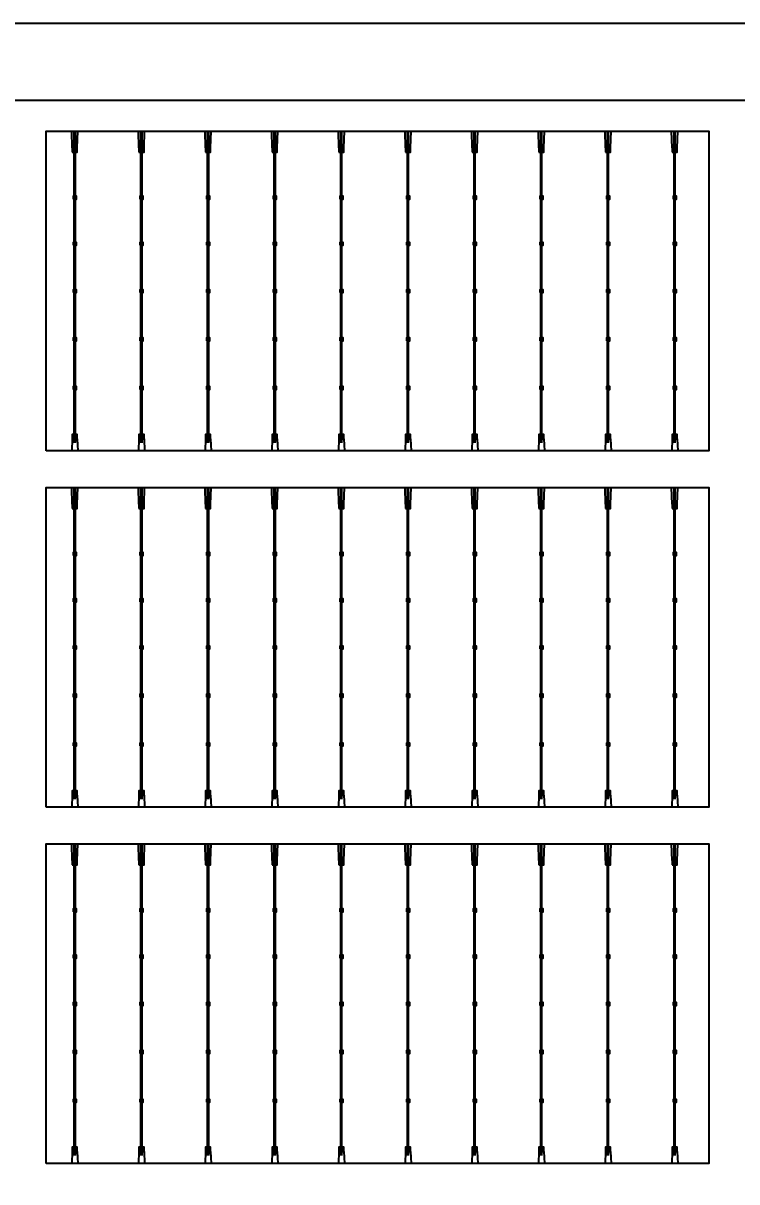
# Model space of a CAD drawing. Header units: millimetres. Extents: x 10297564 to 11610295, y -9287743 to -8409454.
# Drawn here: x 10433895 to 10436479, y -9077431 to -9073236 of the extents above; entities that cross this region are included whole.
import ezdxf

# ---------------------------------------------------------------- set-up
doc = ezdxf.new("R2010")
doc.units = ezdxf.units.MM
doc.header["$LTSCALE"] = 100
doc.layers.add('E1', color=1, linetype='Continuous')
doc.layers.add('Outline', color=5, linetype='Continuous', lineweight=25)
doc.styles.add('HL-S1', font='DotumChe.ttf')
doc.styles.add('MG', font='malgun.ttf')
doc.dimstyles.new('HL-100', dxfattribs={"dimscale": 100, "dimtxt": 3, "dimasz": 4, "dimexe": 2, "dimexo": 2, "dimgap": 1, "dimtad": 1, "dimdec": 0, "dimzin": 0, "dimlunit": 6, "dimtxsty": 'HL-S1', "dimblk": 'DOTSMALL', "dimcen": 4, "dimdle": 2, "dimclrd": 256, "dimclre": 256, "dimclrt": 4, "dimazin": 0, "dimtfac": 1, "dimtdec": 0, "dimtix": 1, "dimtmove": 2, "dimatfit": 3, "dimldrblk": 'DOTSMALL', "dimfxl": 1.5, "dimtolj": 1, "dimtzin": 0, "dimlwd": -1, "dimlwe": -1, "dimarcsym": 0})

# ---------------------------------------------------------------- blocks, each defined once
blk = doc.blocks.new('*D75')
at = {"layer": 'defpoints', "color": 0, "transparency": 16777216}
for p in [(10439230.2, -9073249.8), (10439230.2, -9073249.8), (10423426.7, -9107604.7)]:
    blk.add_point(p, dxfattribs=at)
at = {"layer": 'E1', "color": 1, "transparency": 16777216}
for p, q in [((10439593.6, -9073417), (10439593.6, -9073417)), ((10423593.8, -9107241.3), (10439063, -9073613.2)), ((10423790.1, -9107771.8), (10423790.1, -9107771.8))]:
    blk.add_line(p, q, dxfattribs=at)
for points in [[(10439002.4, -9073585.4), (10439123.6, -9073641.1), (10439230.2, -9073249.8)], [(10423533.3, -9107213.4), (10423654.4, -9107269.1), (10423426.7, -9107604.7)]]:
    blk.add_solid(points, dxfattribs=at)
at = {"layer": 'E1', "color": 7, "transparency": 16777216, "insert": (10430911.1, -9090235.3), "char_height": 500, "attachment_point": 5, "rotation": 65.2972, "style": 'MG'}
blk.add_mtext('\\A1;2711.1', dxfattribs=at)
blk = doc.blocks.new('_DotSmall')
at = {"color": 0, "linetype": 'ByBlock', "const_width": 0.5}
blk.add_lwpolyline([(-0.0625, 0, 1), (0.0625, 0, 1)], format="xyb", close=True, dxfattribs=at)

msp = doc.modelspace()

# ---------------------------------------------------------------- hatches: boundary and pattern name
at = {"true_color": 0x939598}
h = msp.add_hatch(color=252, dxfattribs=at)
h.dxf.hatch_style = 1
h.paths.add_polyline_path([(10434083.9, -9073626.4), (10434079.9, -9073626.4), (10434079.9, -9074754.9), (10434083.9, -9074754.9)])
h = msp.add_hatch(color=252, dxfattribs=at)
h.dxf.hatch_style = 1
h.paths.add_polyline_path([(10434325.2, -9073626.4), (10434321.2, -9073626.4), (10434321.2, -9074754.9), (10434325.2, -9074754.9)])
h = msp.add_hatch(color=252, dxfattribs=at)
h.dxf.hatch_style = 1
h.paths.add_polyline_path([(10434566.5, -9073626.4), (10434562.5, -9073626.4), (10434562.5, -9074754.9), (10434566.5, -9074754.9)])
h = msp.add_hatch(color=252, dxfattribs=at)
h.dxf.hatch_style = 1
h.paths.add_polyline_path([(10434807.8, -9073626.4), (10434803.8, -9073626.4), (10434803.8, -9074754.9), (10434807.8, -9074754.9)])
h = msp.add_hatch(color=252, dxfattribs=at)
h.dxf.hatch_style = 1
h.paths.add_polyline_path([(10435049.1, -9073626.4), (10435045.1, -9073626.4), (10435045.1, -9074754.9), (10435049.1, -9074754.9)])
h = msp.add_hatch(color=252, dxfattribs=at)
h.dxf.hatch_style = 1
h.paths.add_polyline_path([(10435290.4, -9073626.4), (10435286.4, -9073626.4), (10435286.4, -9074754.9), (10435290.4, -9074754.9)])
h = msp.add_hatch(color=252, dxfattribs=at)
h.dxf.hatch_style = 1
h.paths.add_polyline_path([(10435531.7, -9073626.4), (10435527.7, -9073626.4), (10435527.7, -9074754.9), (10435531.7, -9074754.9)])
h = msp.add_hatch(color=252, dxfattribs=at)
h.dxf.hatch_style = 1
h.paths.add_polyline_path([(10435773, -9073626.4), (10435769, -9073626.4), (10435769, -9074754.9), (10435773, -9074754.9)])
h = msp.add_hatch(color=252, dxfattribs=at)
h.dxf.hatch_style = 1
h.paths.add_polyline_path([(10436014.4, -9073626.4), (10436010.3, -9073626.4), (10436010.3, -9074754.9), (10436014.4, -9074754.9)])
h = msp.add_hatch(color=252, dxfattribs=at)
h.dxf.hatch_style = 1
h.paths.add_polyline_path([(10436255.7, -9073626.4), (10436251.6, -9073626.4), (10436251.6, -9074754.9), (10436255.7, -9074754.9)])
h = msp.add_hatch(color=252, dxfattribs=at)
h.dxf.hatch_style = 1
h.paths.add_polyline_path([(10434083.9, -9074916.6), (10434079.9, -9074916.6), (10434079.9, -9076045.1), (10434083.9, -9076045.1)])
h = msp.add_hatch(color=252, dxfattribs=at)
h.dxf.hatch_style = 1
h.paths.add_polyline_path([(10434325.2, -9074916.6), (10434321.2, -9074916.6), (10434321.2, -9076045.1), (10434325.2, -9076045.1)])
h = msp.add_hatch(color=252, dxfattribs=at)
h.dxf.hatch_style = 1
h.paths.add_polyline_path([(10434566.5, -9074916.6), (10434562.5, -9074916.6), (10434562.5, -9076045.1), (10434566.5, -9076045.1)])
h = msp.add_hatch(color=252, dxfattribs=at)
h.dxf.hatch_style = 1
h.paths.add_polyline_path([(10434807.8, -9074916.6), (10434803.8, -9074916.6), (10434803.8, -9076045.1), (10434807.8, -9076045.1)])
h = msp.add_hatch(color=252, dxfattribs=at)
h.dxf.hatch_style = 1
h.paths.add_polyline_path([(10435049.1, -9074916.6), (10435045.1, -9074916.6), (10435045.1, -9076045.1), (10435049.1, -9076045.1)])
h = msp.add_hatch(color=252, dxfattribs=at)
h.dxf.hatch_style = 1
h.paths.add_polyline_path([(10435290.4, -9074916.6), (10435286.4, -9074916.6), (10435286.4, -9076045.1), (10435290.4, -9076045.1)])
h = msp.add_hatch(color=252, dxfattribs=at)
h.dxf.hatch_style = 1
h.paths.add_polyline_path([(10435531.7, -9074916.6), (10435527.7, -9074916.6), (10435527.7, -9076045.1), (10435531.7, -9076045.1)])
h = msp.add_hatch(color=252, dxfattribs=at)
h.dxf.hatch_style = 1
h.paths.add_polyline_path([(10435773, -9074916.6), (10435769, -9074916.6), (10435769, -9076045.1), (10435773, -9076045.1)])
h = msp.add_hatch(color=252, dxfattribs=at)
h.dxf.hatch_style = 1
h.paths.add_polyline_path([(10436014.4, -9074916.6), (10436010.3, -9074916.6), (10436010.3, -9076045.1), (10436014.4, -9076045.1)])
h = msp.add_hatch(color=252, dxfattribs=at)
h.dxf.hatch_style = 1
h.paths.add_polyline_path([(10436255.7, -9074916.6), (10436251.6, -9074916.6), (10436251.6, -9076045.1), (10436255.7, -9076045.1)])
h = msp.add_hatch(color=252, dxfattribs=at)
h.dxf.hatch_style = 1
h.paths.add_polyline_path([(10434083.9, -9076206.9), (10434079.9, -9076206.9), (10434079.9, -9077335.3), (10434083.9, -9077335.3)])
h = msp.add_hatch(color=252, dxfattribs=at)
h.dxf.hatch_style = 1
h.paths.add_polyline_path([(10434325.2, -9076206.9), (10434321.2, -9076206.9), (10434321.2, -9077335.3), (10434325.2, -9077335.3)])
h = msp.add_hatch(color=252, dxfattribs=at)
h.dxf.hatch_style = 1
h.paths.add_polyline_path([(10434566.5, -9076206.9), (10434562.5, -9076206.9), (10434562.5, -9077335.3), (10434566.5, -9077335.3)])
h = msp.add_hatch(color=252, dxfattribs=at)
h.dxf.hatch_style = 1
h.paths.add_polyline_path([(10434807.8, -9076206.9), (10434803.8, -9076206.9), (10434803.8, -9077335.3), (10434807.8, -9077335.3)])
h = msp.add_hatch(color=252, dxfattribs=at)
h.dxf.hatch_style = 1
h.paths.add_polyline_path([(10435049.1, -9076206.9), (10435045.1, -9076206.9), (10435045.1, -9077335.3), (10435049.1, -9077335.3)])
h = msp.add_hatch(color=252, dxfattribs=at)
h.dxf.hatch_style = 1
h.paths.add_polyline_path([(10435290.4, -9076206.9), (10435286.4, -9076206.9), (10435286.4, -9077335.3), (10435290.4, -9077335.3)])
h = msp.add_hatch(color=252, dxfattribs=at)
h.dxf.hatch_style = 1
h.paths.add_polyline_path([(10435531.7, -9076206.9), (10435527.7, -9076206.9), (10435527.7, -9077335.3), (10435531.7, -9077335.3)])
h = msp.add_hatch(color=252, dxfattribs=at)
h.dxf.hatch_style = 1
h.paths.add_polyline_path([(10435773, -9076206.9), (10435769, -9076206.9), (10435769, -9077335.3), (10435773, -9077335.3)])
h = msp.add_hatch(color=252, dxfattribs=at)
h.dxf.hatch_style = 1
h.paths.add_polyline_path([(10436014.4, -9076206.9), (10436010.3, -9076206.9), (10436010.3, -9077335.3), (10436014.4, -9077335.3)])
h = msp.add_hatch(color=252, dxfattribs=at)
h.dxf.hatch_style = 1
h.paths.add_polyline_path([(10436255.7, -9076206.9), (10436251.6, -9076206.9), (10436251.6, -9077335.3), (10436255.7, -9077335.3)])

# ---------------------------------------------------------------- linework, layer by layer
for p, q in [((10423426.7, -9073235.9), (10439230.2, -9073235.9)), ((10423705.6, -9073514.9), (10438951.2, -9073514.9)), ((10434072.8, -9073686.7), (10434070.8, -9073626.4)), ((10434079.9, -9074754.9), (10434079.9, -9073626.4)), ((10434083.9, -9074754.9), (10434083.9, -9073626.4)), ((10434090.9, -9073686.7), (10434092.9, -9073626.4)), ((10434314.1, -9073686.7), (10434312.2, -9073626.4)), ((10434321.2, -9074754.9), (10434321.2, -9073626.4)), ((10434325.2, -9074754.9), (10434325.2, -9073626.4)), ((10434332.3, -9073686.7), (10434334.2, -9073626.4)), ((10434555.4, -9073686.7), (10434553.5, -9073626.4)), ((10434562.5, -9074754.9), (10434562.5, -9073626.4)), ((10434566.5, -9074754.9), (10434566.5, -9073626.4)), ((10434573.6, -9073686.7), (10434575.5, -9073626.4)), ((10434796.7, -9073686.7), (10434794.8, -9073626.4)), ((10434803.8, -9074754.9), (10434803.8, -9073626.4)), ((10434807.8, -9074754.9), (10434807.8, -9073626.4)), ((10434814.9, -9073686.7), (10434816.8, -9073626.4)), ((10435038, -9073686.7), (10435036.1, -9073626.4)), ((10435045.1, -9074754.9), (10435045.1, -9073626.4)), ((10435049.1, -9074754.9), (10435049.1, -9073626.4)), ((10435056.2, -9073686.7), (10435058.1, -9073626.4)), ((10435279.3, -9073686.7), (10435277.4, -9073626.4)), ((10435286.4, -9074754.9), (10435286.4, -9073626.4)), ((10435290.4, -9074754.9), (10435290.4, -9073626.4)), ((10435297.5, -9073686.7), (10435299.4, -9073626.4)), ((10435520.7, -9073686.7), (10435518.7, -9073626.4)), ((10435527.7, -9074754.9), (10435527.7, -9073626.4)), ((10435531.7, -9074754.9), (10435531.7, -9073626.4)), ((10435538.8, -9073686.7), (10435540.8, -9073626.4)), ((10435762, -9073686.7), (10435760, -9073626.4)), ((10435769, -9074754.9), (10435769, -9073626.4)), ((10435773, -9074754.9), (10435773, -9073626.4)), ((10435780.1, -9073686.7), (10435782.1, -9073626.4)), ((10436003.3, -9073686.7), (10436001.3, -9073626.4)), ((10436010.3, -9074754.9), (10436010.3, -9073626.4)), ((10436014.4, -9074754.9), (10436014.4, -9073626.4)), ((10436021.4, -9073686.7), (10436023.4, -9073626.4)), ((10436244.6, -9073686.7), (10436242.6, -9073626.4)), ((10436251.6, -9074754.9), (10436251.6, -9073626.4)), ((10436255.7, -9074754.9), (10436255.7, -9073626.4)), ((10436262.7, -9073686.7), (10436264.7, -9073626.4)), ((10434081.5, -9073687.4), (10434081.5, -9074029.7)), ((10434082.3, -9073687.4), (10434082.3, -9074029.7)), ((10434322.8, -9073687.4), (10434322.8, -9074029.7)), ((10434323.6, -9073687.4), (10434323.6, -9074029.7)), ((10434564.1, -9073687.4), (10434564.1, -9074201)), ((10434564.9, -9073687.4), (10434564.9, -9074201)), ((10434805.4, -9073687.4), (10434805.4, -9074201)), ((10434806.2, -9073687.4), (10434806.2, -9074201)), ((10435046.7, -9073687.4), (10435046.7, -9074201)), ((10435047.5, -9073687.4), (10435047.5, -9074201)), ((10435288, -9073687.4), (10435288, -9074201)), ((10435288.8, -9073687.4), (10435288.8, -9074201)), ((10435529.3, -9073687.4), (10435529.3, -9074201)), ((10435530.1, -9073687.4), (10435530.1, -9074201)), ((10435770.6, -9073687.4), (10435770.6, -9074201)), ((10435771.4, -9073687.4), (10435771.4, -9074201)), ((10436011.9, -9073687.4), (10436011.9, -9074201)), ((10436012.8, -9073687.4), (10436012.8, -9074201)), ((10436253.2, -9073687.4), (10436253.2, -9074201)), ((10436254.1, -9073687.4), (10436254.1, -9074201)), ((10434081.5, -9074040.2), (10434081.5, -9074201)), ((10434082.3, -9074040.2), (10434082.3, -9074201)), ((10434322.8, -9074040.2), (10434322.8, -9074201)), ((10434323.6, -9074040.2), (10434323.6, -9074201)), ((10434081.5, -9074211.4), (10434081.5, -9074375.1)), ((10434082.3, -9074211.4), (10434082.3, -9074375.1)), ((10434322.8, -9074211.4), (10434322.8, -9074551.9)), ((10434323.6, -9074211.4), (10434323.6, -9074551.9)), ((10434564.1, -9074211.4), (10434564.1, -9074551.9)), ((10434564.9, -9074211.4), (10434564.9, -9074551.9)), ((10434805.4, -9074211.4), (10434805.4, -9074551.9)), ((10434806.2, -9074211.4), (10434806.2, -9074551.9)), ((10435046.7, -9074211.4), (10435046.7, -9074551.9)), ((10435047.5, -9074211.4), (10435047.5, -9074551.9)), ((10435288, -9074211.4), (10435288, -9074551.9)), ((10435288.8, -9074211.4), (10435288.8, -9074551.9)), ((10435529.3, -9074211.4), (10435529.3, -9074551.9)), ((10435530.1, -9074211.4), (10435530.1, -9074551.9)), ((10435770.6, -9074211.4), (10435770.6, -9074551.9)), ((10435771.4, -9074211.4), (10435771.4, -9074551.9)), ((10436011.9, -9074211.4), (10436011.9, -9074551.9)), ((10436012.8, -9074211.4), (10436012.8, -9074551.9)), ((10436253.2, -9074211.4), (10436253.2, -9074551.9)), ((10436254.1, -9074211.4), (10436254.1, -9074551.9)), ((10434081.5, -9074385.5), (10434081.5, -9074551.9)), ((10434082.3, -9074385.5), (10434082.3, -9074551.9)), ((10434081.5, -9074562.4), (10434081.5, -9074724.9)), ((10434082.3, -9074562.4), (10434082.3, -9074724.9)), ((10434322.8, -9074562.4), (10434322.8, -9074724.9)), ((10434323.6, -9074562.4), (10434323.6, -9074724.9)), ((10434564.1, -9074562.4), (10434564.1, -9074724.9)), ((10434564.9, -9074562.4), (10434564.9, -9074724.9)), ((10434805.4, -9074562.4), (10434805.4, -9074724.9)), ((10434806.2, -9074562.4), (10434806.2, -9074724.9)), ((10435046.7, -9074562.4), (10435046.7, -9074724.9)), ((10435047.5, -9074562.4), (10435047.5, -9074724.9)), ((10435288, -9074562.4), (10435288, -9074724.9)), ((10435288.8, -9074562.4), (10435288.8, -9074724.9)), ((10435529.3, -9074562.4), (10435529.3, -9074724.9)), ((10435530.1, -9074562.4), (10435530.1, -9074724.9)), ((10435770.6, -9074562.4), (10435770.6, -9074724.9)), ((10435771.4, -9074562.4), (10435771.4, -9074724.9)), ((10436011.9, -9074562.4), (10436011.9, -9074724.9)), ((10436012.8, -9074562.4), (10436012.8, -9074724.9)), ((10436253.2, -9074562.4), (10436253.2, -9074724.9)), ((10436254.1, -9074562.4), (10436254.1, -9074724.9)), ((10434072.8, -9074740.9), (10434071.1, -9074784.1)), ((10434090.9, -9074740.9), (10434092.6, -9074784.1)), ((10434314.1, -9074740.9), (10434312.4, -9074784.1)), ((10434332.3, -9074740.9), (10434333.9, -9074784.1)), ((10434555.4, -9074740.9), (10434553.7, -9074784.1)), ((10434573.6, -9074740.9), (10434575.2, -9074784.1)), ((10434796.7, -9074740.9), (10434795, -9074784.1)), ((10434814.9, -9074740.9), (10434816.6, -9074784.1)), ((10435038, -9074740.9), (10435036.4, -9074784.1)), ((10435056.2, -9074740.9), (10435057.9, -9074784.1)), ((10435279.3, -9074740.9), (10435277.7, -9074784.1)), ((10435297.5, -9074740.9), (10435299.2, -9074784.1)), ((10435520.7, -9074740.9), (10435519, -9074784.1)), ((10435538.8, -9074740.9), (10435540.5, -9074784.1)), ((10435762, -9074740.9), (10435760.3, -9074784.1)), ((10435780.1, -9074740.9), (10435781.8, -9074784.1)), ((10436003.3, -9074740.9), (10436001.6, -9074784.1)), ((10436021.4, -9074740.9), (10436023.1, -9074784.1)), ((10436244.6, -9074740.9), (10436242.9, -9074784.1)), ((10436262.7, -9074740.9), (10436264.4, -9074784.1)), ((10434072.8, -9074976.9), (10434070.8, -9074916.6)), ((10434079.9, -9076045.1), (10434079.9, -9074916.6)), ((10434083.9, -9076045.1), (10434083.9, -9074916.6)), ((10434090.9, -9074976.9), (10434092.9, -9074916.6)), ((10434314.1, -9074976.9), (10434312.2, -9074916.6)), ((10434321.2, -9076045.1), (10434321.2, -9074916.6)), ((10434325.2, -9076045.1), (10434325.2, -9074916.6)), ((10434332.3, -9074976.9), (10434334.2, -9074916.6)), ((10434555.4, -9074976.9), (10434553.5, -9074916.6)), ((10434562.5, -9076045.1), (10434562.5, -9074916.6)), ((10434566.5, -9076045.1), (10434566.5, -9074916.6)), ((10434573.6, -9074976.9), (10434575.5, -9074916.6)), ((10434796.7, -9074976.9), (10434794.8, -9074916.6)), ((10434803.8, -9076045.1), (10434803.8, -9074916.6)), ((10434807.8, -9076045.1), (10434807.8, -9074916.6)), ((10434814.9, -9074976.9), (10434816.8, -9074916.6)), ((10435038, -9074976.9), (10435036.1, -9074916.6)), ((10435045.1, -9076045.1), (10435045.1, -9074916.6)), ((10435049.1, -9076045.1), (10435049.1, -9074916.6)), ((10435056.2, -9074976.9), (10435058.1, -9074916.6)), ((10435279.3, -9074976.9), (10435277.4, -9074916.6)), ((10435286.4, -9076045.1), (10435286.4, -9074916.6)), ((10435290.4, -9076045.1), (10435290.4, -9074916.6)), ((10435297.5, -9074976.9), (10435299.4, -9074916.6)), ((10435520.7, -9074976.9), (10435518.7, -9074916.6)), ((10435527.7, -9076045.1), (10435527.7, -9074916.6)), ((10435531.7, -9076045.1), (10435531.7, -9074916.6)), ((10435538.8, -9074976.9), (10435540.8, -9074916.6)), ((10435762, -9074976.9), (10435760, -9074916.6)), ((10435769, -9076045.1), (10435769, -9074916.6)), ((10435773, -9076045.1), (10435773, -9074916.6)), ((10435780.1, -9074976.9), (10435782.1, -9074916.6)), ((10436003.3, -9074976.9), (10436001.3, -9074916.6)), ((10436010.3, -9076045.1), (10436010.3, -9074916.6)), ((10436014.4, -9076045.1), (10436014.4, -9074916.6)), ((10436021.4, -9074976.9), (10436023.4, -9074916.6)), ((10436244.6, -9074976.9), (10436242.6, -9074916.6)), ((10436251.6, -9076045.1), (10436251.6, -9074916.6)), ((10436255.7, -9076045.1), (10436255.7, -9074916.6)), ((10436262.7, -9074976.9), (10436264.7, -9074916.6)), ((10434081.5, -9074977.6), (10434081.5, -9075319.9)), ((10434082.3, -9074977.6), (10434082.3, -9075319.9)), ((10434322.8, -9074977.6), (10434322.8, -9075319.9)), ((10434323.6, -9074977.6), (10434323.6, -9075319.9)), ((10434564.1, -9074977.6), (10434564.1, -9075491.2)), ((10434564.9, -9074977.6), (10434564.9, -9075491.2)), ((10434805.4, -9074977.6), (10434805.4, -9075491.2)), ((10434806.2, -9074977.6), (10434806.2, -9075491.2)), ((10435046.7, -9074977.6), (10435046.7, -9075491.2)), ((10435047.5, -9074977.6), (10435047.5, -9075491.2)), ((10435288, -9074977.6), (10435288, -9075491.2)), ((10435288.8, -9074977.6), (10435288.8, -9075491.2)), ((10435529.3, -9074977.6), (10435529.3, -9075491.2)), ((10435530.1, -9074977.6), (10435530.1, -9075491.2)), ((10435770.6, -9074977.6), (10435770.6, -9075491.2)), ((10435771.4, -9074977.6), (10435771.4, -9075491.2)), ((10436011.9, -9074977.6), (10436011.9, -9075491.2)), ((10436012.8, -9074977.6), (10436012.8, -9075491.2)), ((10436253.2, -9074977.6), (10436253.2, -9075491.2)), ((10436254.1, -9074977.6), (10436254.1, -9075491.2)), ((10434081.5, -9075330.4), (10434081.5, -9075491.2)), ((10434082.3, -9075330.4), (10434082.3, -9075491.2)), ((10434322.8, -9075330.4), (10434322.8, -9075491.2)), ((10434323.6, -9075330.4), (10434323.6, -9075491.2)), ((10434081.5, -9075501.7), (10434081.5, -9075665.3)), ((10434082.3, -9075501.7), (10434082.3, -9075665.3)), ((10434322.8, -9075501.7), (10434322.8, -9075842.1)), ((10434323.6, -9075501.7), (10434323.6, -9075842.1)), ((10434564.1, -9075501.7), (10434564.1, -9075842.1)), ((10434564.9, -9075501.7), (10434564.9, -9075842.1)), ((10434805.4, -9075501.7), (10434805.4, -9075842.1)), ((10434806.2, -9075501.7), (10434806.2, -9075842.1)), ((10435046.7, -9075501.7), (10435046.7, -9075842.1)), ((10435047.5, -9075501.7), (10435047.5, -9075842.1)), ((10435288, -9075501.7), (10435288, -9075842.1)), ((10435288.8, -9075501.7), (10435288.8, -9075842.1)), ((10435529.3, -9075501.7), (10435529.3, -9075842.1)), ((10435530.1, -9075501.7), (10435530.1, -9075842.1)), ((10435770.6, -9075501.7), (10435770.6, -9075842.1)), ((10435771.4, -9075501.7), (10435771.4, -9075842.1)), ((10436011.9, -9075501.7), (10436011.9, -9075842.1)), ((10436012.8, -9075501.7), (10436012.8, -9075842.1)), ((10436253.2, -9075501.7), (10436253.2, -9075842.1)), ((10436254.1, -9075501.7), (10436254.1, -9075842.1)), ((10434081.5, -9075675.7), (10434081.5, -9075842.1)), ((10434082.3, -9075675.7), (10434082.3, -9075842.1)), ((10434081.5, -9075852.6), (10434081.5, -9076015.1)), ((10434082.3, -9075852.6), (10434082.3, -9076015.1)), ((10434322.8, -9075852.6), (10434322.8, -9076015.1)), ((10434323.6, -9075852.6), (10434323.6, -9076015.1)), ((10434564.1, -9075852.6), (10434564.1, -9076015.1)), ((10434564.9, -9075852.6), (10434564.9, -9076015.1)), ((10434805.4, -9075852.6), (10434805.4, -9076015.1)), ((10434806.2, -9075852.6), (10434806.2, -9076015.1)), ((10435046.7, -9075852.6), (10435046.7, -9076015.1)), ((10435047.5, -9075852.6), (10435047.5, -9076015.1)), ((10435288, -9075852.6), (10435288, -9076015.1)), ((10435288.8, -9075852.6), (10435288.8, -9076015.1)), ((10435529.3, -9075852.6), (10435529.3, -9076015.1)), ((10435530.1, -9075852.6), (10435530.1, -9076015.1)), ((10435770.6, -9075852.6), (10435770.6, -9076015.1)), ((10435771.4, -9075852.6), (10435771.4, -9076015.1)), ((10436011.9, -9075852.6), (10436011.9, -9076015.1)), ((10436012.8, -9075852.6), (10436012.8, -9076015.1)), ((10436253.2, -9075852.6), (10436253.2, -9076015.1)), ((10436254.1, -9075852.6), (10436254.1, -9076015.1)), ((10434072.8, -9076031.1), (10434071.1, -9076074.4)), ((10434090.9, -9076031.1), (10434092.6, -9076074.4)), ((10434314.1, -9076031.1), (10434312.4, -9076074.4)), ((10434332.3, -9076031.1), (10434333.9, -9076074.4)), ((10434555.4, -9076031.1), (10434553.7, -9076074.4)), ((10434573.6, -9076031.1), (10434575.2, -9076074.4)), ((10434796.7, -9076031.1), (10434795, -9076074.4)), ((10434814.9, -9076031.1), (10434816.6, -9076074.4)), ((10435038, -9076031.1), (10435036.4, -9076074.4)), ((10435056.2, -9076031.1), (10435057.9, -9076074.4)), ((10435279.3, -9076031.1), (10435277.7, -9076074.4)), ((10435297.5, -9076031.1), (10435299.2, -9076074.4)), ((10435520.7, -9076031.1), (10435519, -9076074.4)), ((10435538.8, -9076031.1), (10435540.5, -9076074.4)), ((10435762, -9076031.1), (10435760.3, -9076074.4)), ((10435780.1, -9076031.1), (10435781.8, -9076074.4)), ((10436003.3, -9076031.1), (10436001.6, -9076074.4)), ((10436021.4, -9076031.1), (10436023.1, -9076074.4)), ((10436244.6, -9076031.1), (10436242.9, -9076074.4)), ((10436262.7, -9076031.1), (10436264.4, -9076074.4)), ((10434072.8, -9076267.2), (10434070.8, -9076206.9)), ((10434079.9, -9077335.3), (10434079.9, -9076206.9)), ((10434083.9, -9077335.3), (10434083.9, -9076206.9)), ((10434090.9, -9076267.2), (10434092.9, -9076206.9)), ((10434314.1, -9076267.2), (10434312.2, -9076206.9)), ((10434321.2, -9077335.3), (10434321.2, -9076206.9)), ((10434325.2, -9077335.3), (10434325.2, -9076206.9)), ((10434332.3, -9076267.2), (10434334.2, -9076206.9)), ((10434555.4, -9076267.2), (10434553.5, -9076206.9)), ((10434562.5, -9077335.3), (10434562.5, -9076206.9)), ((10434566.5, -9077335.3), (10434566.5, -9076206.9)), ((10434573.6, -9076267.2), (10434575.5, -9076206.9)), ((10434796.7, -9076267.2), (10434794.8, -9076206.9)), ((10434803.8, -9077335.3), (10434803.8, -9076206.9)), ((10434807.8, -9077335.3), (10434807.8, -9076206.9)), ((10434814.9, -9076267.2), (10434816.8, -9076206.9)), ((10435038, -9076267.2), (10435036.1, -9076206.9)), ((10435045.1, -9077335.3), (10435045.1, -9076206.9)), ((10435049.1, -9077335.3), (10435049.1, -9076206.9)), ((10435056.2, -9076267.2), (10435058.1, -9076206.9)), ((10435279.3, -9076267.2), (10435277.4, -9076206.9)), ((10435286.4, -9077335.3), (10435286.4, -9076206.9)), ((10435290.4, -9077335.3), (10435290.4, -9076206.9)), ((10435297.5, -9076267.2), (10435299.4, -9076206.9)), ((10435520.7, -9076267.2), (10435518.7, -9076206.9)), ((10435527.7, -9077335.3), (10435527.7, -9076206.9)), ((10435531.7, -9077335.3), (10435531.7, -9076206.9)), ((10435538.8, -9076267.2), (10435540.8, -9076206.9)), ((10435762, -9076267.2), (10435760, -9076206.9)), ((10435769, -9077335.3), (10435769, -9076206.9)), ((10435773, -9077335.3), (10435773, -9076206.9)), ((10435780.1, -9076267.2), (10435782.1, -9076206.9)), ((10436003.3, -9076267.2), (10436001.3, -9076206.9)), ((10436010.3, -9077335.3), (10436010.3, -9076206.9)), ((10436014.4, -9077335.3), (10436014.4, -9076206.9)), ((10436021.4, -9076267.2), (10436023.4, -9076206.9)), ((10436244.6, -9076267.2), (10436242.6, -9076206.9)), ((10436251.6, -9077335.3), (10436251.6, -9076206.9)), ((10436255.7, -9077335.3), (10436255.7, -9076206.9)), ((10436262.7, -9076267.2), (10436264.7, -9076206.9)), ((10434081.5, -9076267.9), (10434081.5, -9076610.1)), ((10434082.3, -9076267.9), (10434082.3, -9076610.1)), ((10434322.8, -9076267.9), (10434322.8, -9076610.1)), ((10434323.6, -9076267.9), (10434323.6, -9076610.1)), ((10434564.1, -9076267.9), (10434564.1, -9076781.4)), ((10434564.9, -9076267.9), (10434564.9, -9076781.4)), ((10434805.4, -9076267.9), (10434805.4, -9076781.4)), ((10434806.2, -9076267.9), (10434806.2, -9076781.4)), ((10435046.7, -9076267.9), (10435046.7, -9076781.4)), ((10435047.5, -9076267.9), (10435047.5, -9076781.4)), ((10435288, -9076267.9), (10435288, -9076781.4)), ((10435288.8, -9076267.9), (10435288.8, -9076781.4)), ((10435529.3, -9076267.9), (10435529.3, -9076781.4)), ((10435530.1, -9076267.9), (10435530.1, -9076781.4)), ((10435770.6, -9076267.9), (10435770.6, -9076781.4)), ((10435771.4, -9076267.9), (10435771.4, -9076781.4)), ((10436011.9, -9076267.9), (10436011.9, -9076781.4)), ((10436012.8, -9076267.9), (10436012.8, -9076781.4)), ((10436253.2, -9076267.9), (10436253.2, -9076781.4)), ((10436254.1, -9076267.9), (10436254.1, -9076781.4)), ((10434081.5, -9076620.6), (10434081.5, -9076781.4)), ((10434082.3, -9076620.6), (10434082.3, -9076781.4)), ((10434322.8, -9076620.6), (10434322.8, -9076781.4)), ((10434323.6, -9076620.6), (10434323.6, -9076781.4)), ((10434081.5, -9076791.9), (10434081.5, -9076955.5)), ((10434082.3, -9076791.9), (10434082.3, -9076955.5)), ((10434322.8, -9076791.9), (10434322.8, -9077132.4)), ((10434323.6, -9076791.9), (10434323.6, -9077132.4)), ((10434564.1, -9076791.9), (10434564.1, -9077132.4)), ((10434564.9, -9076791.9), (10434564.9, -9077132.4)), ((10434805.4, -9076791.9), (10434805.4, -9077132.4)), ((10434806.2, -9076791.9), (10434806.2, -9077132.4)), ((10435046.7, -9076791.9), (10435046.7, -9077132.4)), ((10435047.5, -9076791.9), (10435047.5, -9077132.4)), ((10435288, -9076791.9), (10435288, -9077132.4)), ((10435288.8, -9076791.9), (10435288.8, -9077132.4)), ((10435529.3, -9076791.9), (10435529.3, -9077132.4)), ((10435530.1, -9076791.9), (10435530.1, -9077132.4)), ((10435770.6, -9076791.9), (10435770.6, -9077132.4)), ((10435771.4, -9076791.9), (10435771.4, -9077132.4)), ((10436011.9, -9076791.9), (10436011.9, -9077132.4)), ((10436012.8, -9076791.9), (10436012.8, -9077132.4)), ((10436253.2, -9076791.9), (10436253.2, -9077132.4)), ((10436254.1, -9076791.9), (10436254.1, -9077132.4)), ((10434081.5, -9076966), (10434081.5, -9077132.4)), ((10434082.3, -9076966), (10434082.3, -9077132.4)), ((10434081.5, -9077142.8), (10434081.5, -9077305.3)), ((10434082.3, -9077142.8), (10434082.3, -9077305.3)), ((10434322.8, -9077142.8), (10434322.8, -9077305.3)), ((10434323.6, -9077142.8), (10434323.6, -9077305.3)), ((10434564.1, -9077142.8), (10434564.1, -9077305.3)), ((10434564.9, -9077142.8), (10434564.9, -9077305.3)), ((10434805.4, -9077142.8), (10434805.4, -9077305.3)), ((10434806.2, -9077142.8), (10434806.2, -9077305.3)), ((10435046.7, -9077142.8), (10435046.7, -9077305.3)), ((10435047.5, -9077142.8), (10435047.5, -9077305.3)), ((10435288, -9077142.8), (10435288, -9077305.3)), ((10435288.8, -9077142.8), (10435288.8, -9077305.3)), ((10435529.3, -9077142.8), (10435529.3, -9077305.3)), ((10435530.1, -9077142.8), (10435530.1, -9077305.3)), ((10435770.6, -9077142.8), (10435770.6, -9077305.3)), ((10435771.4, -9077142.8), (10435771.4, -9077305.3)), ((10436011.9, -9077142.8), (10436011.9, -9077305.3)), ((10436012.8, -9077142.8), (10436012.8, -9077305.3)), ((10436253.2, -9077142.8), (10436253.2, -9077305.3)), ((10436254.1, -9077142.8), (10436254.1, -9077305.3)), ((10434072.8, -9077321.4), (10434071.1, -9077364.6)), ((10434090.9, -9077321.4), (10434092.6, -9077364.6)), ((10434314.1, -9077321.4), (10434312.4, -9077364.6)), ((10434332.3, -9077321.4), (10434333.9, -9077364.6)), ((10434555.4, -9077321.4), (10434553.7, -9077364.6)), ((10434573.6, -9077321.4), (10434575.2, -9077364.6)), ((10434796.7, -9077321.4), (10434795, -9077364.6)), ((10434814.9, -9077321.4), (10434816.6, -9077364.6)), ((10435038, -9077321.4), (10435036.4, -9077364.6)), ((10435056.2, -9077321.4), (10435057.9, -9077364.6)), ((10435279.3, -9077321.4), (10435277.7, -9077364.6)), ((10435297.5, -9077321.4), (10435299.2, -9077364.6)), ((10435520.7, -9077321.4), (10435519, -9077364.6)), ((10435538.8, -9077321.4), (10435540.5, -9077364.6)), ((10435762, -9077321.4), (10435760.3, -9077364.6)), ((10435780.1, -9077321.4), (10435781.8, -9077364.6)), ((10436003.3, -9077321.4), (10436001.6, -9077364.6)), ((10436021.4, -9077321.4), (10436023.1, -9077364.6)), ((10436244.6, -9077321.4), (10436242.9, -9077364.6)), ((10436262.7, -9077321.4), (10436264.4, -9077364.6))]:
    msp.add_line(p, q)
at = {"color": 4}
for points in [[(10434072.8, -9073702.7), (10434090.9, -9073702.7), (10434090.9, -9073686.7), (10434072.8, -9073686.7)], [(10434314.1, -9073702.7), (10434332.3, -9073702.7), (10434332.3, -9073686.7), (10434314.1, -9073686.7)], [(10434555.4, -9073702.7), (10434573.6, -9073702.7), (10434573.6, -9073686.7), (10434555.4, -9073686.7)], [(10434796.7, -9073702.7), (10434814.9, -9073702.7), (10434814.9, -9073686.7), (10434796.7, -9073686.7)], [(10435038, -9073702.7), (10435056.2, -9073702.7), (10435056.2, -9073686.7), (10435038, -9073686.7)], [(10435279.3, -9073702.7), (10435297.5, -9073702.7), (10435297.5, -9073686.7), (10435279.3, -9073686.7)], [(10435520.7, -9073702.7), (10435538.8, -9073702.7), (10435538.8, -9073686.7), (10435520.7, -9073686.7)], [(10435762, -9073702.7), (10435780.1, -9073702.7), (10435780.1, -9073686.7), (10435762, -9073686.7)], [(10436003.3, -9073702.7), (10436021.4, -9073702.7), (10436021.4, -9073686.7), (10436003.3, -9073686.7)], [(10436244.6, -9073702.7), (10436262.7, -9073702.7), (10436262.7, -9073686.7), (10436244.6, -9073686.7)], [(10434076, -9073873.1), (10434088.5, -9073873.1), (10434088.5, -9073862.6), (10434076, -9073862.6)], [(10434317.3, -9073873.1), (10434329.8, -9073873.1), (10434329.8, -9073862.6), (10434317.3, -9073862.6)], [(10434558.6, -9073873.1), (10434571.1, -9073873.1), (10434571.1, -9073862.6), (10434558.6, -9073862.6)], [(10434799.9, -9073873.1), (10434812.4, -9073873.1), (10434812.4, -9073862.6), (10434799.9, -9073862.6)], [(10435041.2, -9073873.1), (10435053.7, -9073873.1), (10435053.7, -9073862.6), (10435041.2, -9073862.6)], [(10435282.5, -9073873.1), (10435295, -9073873.1), (10435295, -9073862.6), (10435282.5, -9073862.6)], [(10435523.8, -9073873.1), (10435536.3, -9073873.1), (10435536.3, -9073862.6), (10435523.8, -9073862.6)], [(10435765.1, -9073873.1), (10435777.7, -9073873.1), (10435777.7, -9073862.6), (10435765.1, -9073862.6)], [(10436006.4, -9073873.1), (10436019, -9073873.1), (10436019, -9073862.6), (10436006.4, -9073862.6)], [(10436247.7, -9073873.1), (10436260.3, -9073873.1), (10436260.3, -9073862.6), (10436247.7, -9073862.6)], [(10434076, -9074040.2), (10434088.5, -9074040.2), (10434088.5, -9074029.7), (10434076, -9074029.7)], [(10434317.3, -9074040.2), (10434329.8, -9074040.2), (10434329.8, -9074029.7), (10434317.3, -9074029.7)], [(10434558.6, -9074040.2), (10434571.1, -9074040.2), (10434571.1, -9074029.7), (10434558.6, -9074029.7)], [(10434799.9, -9074040.2), (10434812.4, -9074040.2), (10434812.4, -9074029.7), (10434799.9, -9074029.7)], [(10435041.2, -9074040.2), (10435053.7, -9074040.2), (10435053.7, -9074029.7), (10435041.2, -9074029.7)], [(10435282.5, -9074040.2), (10435295, -9074040.2), (10435295, -9074029.7), (10435282.5, -9074029.7)], [(10435523.8, -9074040.2), (10435536.3, -9074040.2), (10435536.3, -9074029.7), (10435523.8, -9074029.7)], [(10435765.1, -9074040.2), (10435777.7, -9074040.2), (10435777.7, -9074029.7), (10435765.1, -9074029.7)], [(10436006.4, -9074040.2), (10436019, -9074040.2), (10436019, -9074029.7), (10436006.4, -9074029.7)], [(10436247.7, -9074040.2), (10436260.3, -9074040.2), (10436260.3, -9074029.7), (10436247.7, -9074029.7)], [(10434076, -9074211.4), (10434088.5, -9074211.4), (10434088.5, -9074201), (10434076, -9074201)], [(10434317.3, -9074211.4), (10434329.8, -9074211.4), (10434329.8, -9074201), (10434317.3, -9074201)], [(10434558.6, -9074211.4), (10434571.1, -9074211.4), (10434571.1, -9074201), (10434558.6, -9074201)], [(10434799.9, -9074211.4), (10434812.4, -9074211.4), (10434812.4, -9074201), (10434799.9, -9074201)], [(10435041.2, -9074211.4), (10435053.7, -9074211.4), (10435053.7, -9074201), (10435041.2, -9074201)], [(10435282.5, -9074211.4), (10435295, -9074211.4), (10435295, -9074201), (10435282.5, -9074201)], [(10435523.8, -9074211.4), (10435536.3, -9074211.4), (10435536.3, -9074201), (10435523.8, -9074201)], [(10435765.1, -9074211.4), (10435777.7, -9074211.4), (10435777.7, -9074201), (10435765.1, -9074201)], [(10436006.4, -9074211.4), (10436019, -9074211.4), (10436019, -9074201), (10436006.4, -9074201)], [(10436247.7, -9074211.4), (10436260.3, -9074211.4), (10436260.3, -9074201), (10436247.7, -9074201)], [(10434076, -9074385.5), (10434088.5, -9074385.5), (10434088.5, -9074375.1), (10434076, -9074375.1)], [(10434317.3, -9074385.5), (10434329.8, -9074385.5), (10434329.8, -9074375.1), (10434317.3, -9074375.1)], [(10434558.6, -9074385.5), (10434571.1, -9074385.5), (10434571.1, -9074375.1), (10434558.6, -9074375.1)], [(10434799.9, -9074385.5), (10434812.4, -9074385.5), (10434812.4, -9074375.1), (10434799.9, -9074375.1)], [(10435041.2, -9074385.5), (10435053.7, -9074385.5), (10435053.7, -9074375.1), (10435041.2, -9074375.1)], [(10435282.5, -9074385.5), (10435295, -9074385.5), (10435295, -9074375.1), (10435282.5, -9074375.1)], [(10435523.8, -9074385.5), (10435536.3, -9074385.5), (10435536.3, -9074375.1), (10435523.8, -9074375.1)], [(10435765.1, -9074385.5), (10435777.7, -9074385.5), (10435777.7, -9074375.1), (10435765.1, -9074375.1)], [(10436006.4, -9074385.5), (10436019, -9074385.5), (10436019, -9074375.1), (10436006.4, -9074375.1)], [(10436247.7, -9074385.5), (10436260.3, -9074385.5), (10436260.3, -9074375.1), (10436247.7, -9074375.1)], [(10434076, -9074562.4), (10434088.5, -9074562.4), (10434088.5, -9074551.9), (10434076, -9074551.9)], [(10434317.3, -9074562.4), (10434329.8, -9074562.4), (10434329.8, -9074551.9), (10434317.3, -9074551.9)], [(10434558.6, -9074562.4), (10434571.1, -9074562.4), (10434571.1, -9074551.9), (10434558.6, -9074551.9)], [(10434799.9, -9074562.4), (10434812.4, -9074562.4), (10434812.4, -9074551.9), (10434799.9, -9074551.9)], [(10435041.2, -9074562.4), (10435053.7, -9074562.4), (10435053.7, -9074551.9), (10435041.2, -9074551.9)], [(10435282.5, -9074562.4), (10435295, -9074562.4), (10435295, -9074551.9), (10435282.5, -9074551.9)], [(10435523.8, -9074562.4), (10435536.3, -9074562.4), (10435536.3, -9074551.9), (10435523.8, -9074551.9)], [(10435765.1, -9074562.4), (10435777.7, -9074562.4), (10435777.7, -9074551.9), (10435765.1, -9074551.9)], [(10436006.4, -9074562.4), (10436019, -9074562.4), (10436019, -9074551.9), (10436006.4, -9074551.9)], [(10436247.7, -9074562.4), (10436260.3, -9074562.4), (10436260.3, -9074551.9), (10436247.7, -9074551.9)], [(10434072.8, -9074740.9), (10434090.9, -9074740.9), (10434090.9, -9074724.9), (10434072.8, -9074724.9)], [(10434314.1, -9074740.9), (10434332.3, -9074740.9), (10434332.3, -9074724.9), (10434314.1, -9074724.9)], [(10434555.4, -9074740.9), (10434573.6, -9074740.9), (10434573.6, -9074724.9), (10434555.4, -9074724.9)], [(10434796.7, -9074740.9), (10434814.9, -9074740.9), (10434814.9, -9074724.9), (10434796.7, -9074724.9)], [(10435038, -9074740.9), (10435056.2, -9074740.9), (10435056.2, -9074724.9), (10435038, -9074724.9)], [(10435279.3, -9074740.9), (10435297.5, -9074740.9), (10435297.5, -9074724.9), (10435279.3, -9074724.9)], [(10435520.7, -9074740.9), (10435538.8, -9074740.9), (10435538.8, -9074724.9), (10435520.7, -9074724.9)], [(10435762, -9074740.9), (10435780.1, -9074740.9), (10435780.1, -9074724.9), (10435762, -9074724.9)], [(10436003.3, -9074740.9), (10436021.4, -9074740.9), (10436021.4, -9074724.9), (10436003.3, -9074724.9)], [(10436244.6, -9074740.9), (10436262.7, -9074740.9), (10436262.7, -9074724.9), (10436244.6, -9074724.9)], [(10434072.8, -9074993), (10434090.9, -9074993), (10434090.9, -9074976.9), (10434072.8, -9074976.9)], [(10434314.1, -9074993), (10434332.3, -9074993), (10434332.3, -9074976.9), (10434314.1, -9074976.9)], [(10434555.4, -9074993), (10434573.6, -9074993), (10434573.6, -9074976.9), (10434555.4, -9074976.9)], [(10434796.7, -9074993), (10434814.9, -9074993), (10434814.9, -9074976.9), (10434796.7, -9074976.9)], [(10435038, -9074993), (10435056.2, -9074993), (10435056.2, -9074976.9), (10435038, -9074976.9)], [(10435279.3, -9074993), (10435297.5, -9074993), (10435297.5, -9074976.9), (10435279.3, -9074976.9)], [(10435520.7, -9074993), (10435538.8, -9074993), (10435538.8, -9074976.9), (10435520.7, -9074976.9)], [(10435762, -9074993), (10435780.1, -9074993), (10435780.1, -9074976.9), (10435762, -9074976.9)], [(10436003.3, -9074993), (10436021.4, -9074993), (10436021.4, -9074976.9), (10436003.3, -9074976.9)], [(10436244.6, -9074993), (10436262.7, -9074993), (10436262.7, -9074976.9), (10436244.6, -9074976.9)], [(10434076, -9075163.3), (10434088.5, -9075163.3), (10434088.5, -9075152.8), (10434076, -9075152.8)], [(10434317.3, -9075163.3), (10434329.8, -9075163.3), (10434329.8, -9075152.8), (10434317.3, -9075152.8)], [(10434558.6, -9075163.3), (10434571.1, -9075163.3), (10434571.1, -9075152.8), (10434558.6, -9075152.8)], [(10434799.9, -9075163.3), (10434812.4, -9075163.3), (10434812.4, -9075152.8), (10434799.9, -9075152.8)], [(10435041.2, -9075163.3), (10435053.7, -9075163.3), (10435053.7, -9075152.8), (10435041.2, -9075152.8)], [(10435282.5, -9075163.3), (10435295, -9075163.3), (10435295, -9075152.8), (10435282.5, -9075152.8)], [(10435523.8, -9075163.3), (10435536.3, -9075163.3), (10435536.3, -9075152.8), (10435523.8, -9075152.8)], [(10435765.1, -9075163.3), (10435777.7, -9075163.3), (10435777.7, -9075152.8), (10435765.1, -9075152.8)], [(10436006.4, -9075163.3), (10436019, -9075163.3), (10436019, -9075152.8), (10436006.4, -9075152.8)], [(10436247.7, -9075163.3), (10436260.3, -9075163.3), (10436260.3, -9075152.8), (10436247.7, -9075152.8)], [(10434076, -9075330.4), (10434088.5, -9075330.4), (10434088.5, -9075319.9), (10434076, -9075319.9)], [(10434317.3, -9075330.4), (10434329.8, -9075330.4), (10434329.8, -9075319.9), (10434317.3, -9075319.9)], [(10434558.6, -9075330.4), (10434571.1, -9075330.4), (10434571.1, -9075319.9), (10434558.6, -9075319.9)], [(10434799.9, -9075330.4), (10434812.4, -9075330.4), (10434812.4, -9075319.9), (10434799.9, -9075319.9)], [(10435041.2, -9075330.4), (10435053.7, -9075330.4), (10435053.7, -9075319.9), (10435041.2, -9075319.9)], [(10435282.5, -9075330.4), (10435295, -9075330.4), (10435295, -9075319.9), (10435282.5, -9075319.9)], [(10435523.8, -9075330.4), (10435536.3, -9075330.4), (10435536.3, -9075319.9), (10435523.8, -9075319.9)], [(10435765.1, -9075330.4), (10435777.7, -9075330.4), (10435777.7, -9075319.9), (10435765.1, -9075319.9)], [(10436006.4, -9075330.4), (10436019, -9075330.4), (10436019, -9075319.9), (10436006.4, -9075319.9)], [(10436247.7, -9075330.4), (10436260.3, -9075330.4), (10436260.3, -9075319.9), (10436247.7, -9075319.9)], [(10434076, -9075501.7), (10434088.5, -9075501.7), (10434088.5, -9075491.2), (10434076, -9075491.2)], [(10434317.3, -9075501.7), (10434329.8, -9075501.7), (10434329.8, -9075491.2), (10434317.3, -9075491.2)], [(10434558.6, -9075501.7), (10434571.1, -9075501.7), (10434571.1, -9075491.2), (10434558.6, -9075491.2)], [(10434799.9, -9075501.7), (10434812.4, -9075501.7), (10434812.4, -9075491.2), (10434799.9, -9075491.2)], [(10435041.2, -9075501.7), (10435053.7, -9075501.7), (10435053.7, -9075491.2), (10435041.2, -9075491.2)], [(10435282.5, -9075501.7), (10435295, -9075501.7), (10435295, -9075491.2), (10435282.5, -9075491.2)], [(10435523.8, -9075501.7), (10435536.3, -9075501.7), (10435536.3, -9075491.2), (10435523.8, -9075491.2)], [(10435765.1, -9075501.7), (10435777.7, -9075501.7), (10435777.7, -9075491.2), (10435765.1, -9075491.2)], [(10436006.4, -9075501.7), (10436019, -9075501.7), (10436019, -9075491.2), (10436006.4, -9075491.2)], [(10436247.7, -9075501.7), (10436260.3, -9075501.7), (10436260.3, -9075491.2), (10436247.7, -9075491.2)], [(10434076, -9075675.7), (10434088.5, -9075675.7), (10434088.5, -9075665.3), (10434076, -9075665.3)], [(10434317.3, -9075675.7), (10434329.8, -9075675.7), (10434329.8, -9075665.3), (10434317.3, -9075665.3)], [(10434558.6, -9075675.7), (10434571.1, -9075675.7), (10434571.1, -9075665.3), (10434558.6, -9075665.3)], [(10434799.9, -9075675.7), (10434812.4, -9075675.7), (10434812.4, -9075665.3), (10434799.9, -9075665.3)], [(10435041.2, -9075675.7), (10435053.7, -9075675.7), (10435053.7, -9075665.3), (10435041.2, -9075665.3)], [(10435282.5, -9075675.7), (10435295, -9075675.7), (10435295, -9075665.3), (10435282.5, -9075665.3)], [(10435523.8, -9075675.7), (10435536.3, -9075675.7), (10435536.3, -9075665.3), (10435523.8, -9075665.3)], [(10435765.1, -9075675.7), (10435777.7, -9075675.7), (10435777.7, -9075665.3), (10435765.1, -9075665.3)], [(10436006.4, -9075675.7), (10436019, -9075675.7), (10436019, -9075665.3), (10436006.4, -9075665.3)], [(10436247.7, -9075675.7), (10436260.3, -9075675.7), (10436260.3, -9075665.3), (10436247.7, -9075665.3)], [(10434076, -9075852.6), (10434088.5, -9075852.6), (10434088.5, -9075842.1), (10434076, -9075842.1)], [(10434317.3, -9075852.6), (10434329.8, -9075852.6), (10434329.8, -9075842.1), (10434317.3, -9075842.1)], [(10434558.6, -9075852.6), (10434571.1, -9075852.6), (10434571.1, -9075842.1), (10434558.6, -9075842.1)], [(10434799.9, -9075852.6), (10434812.4, -9075852.6), (10434812.4, -9075842.1), (10434799.9, -9075842.1)], [(10435041.2, -9075852.6), (10435053.7, -9075852.6), (10435053.7, -9075842.1), (10435041.2, -9075842.1)], [(10435282.5, -9075852.6), (10435295, -9075852.6), (10435295, -9075842.1), (10435282.5, -9075842.1)], [(10435523.8, -9075852.6), (10435536.3, -9075852.6), (10435536.3, -9075842.1), (10435523.8, -9075842.1)], [(10435765.1, -9075852.6), (10435777.7, -9075852.6), (10435777.7, -9075842.1), (10435765.1, -9075842.1)], [(10436006.4, -9075852.6), (10436019, -9075852.6), (10436019, -9075842.1), (10436006.4, -9075842.1)], [(10436247.7, -9075852.6), (10436260.3, -9075852.6), (10436260.3, -9075842.1), (10436247.7, -9075842.1)], [(10434072.8, -9076031.1), (10434090.9, -9076031.1), (10434090.9, -9076015.1), (10434072.8, -9076015.1)], [(10434314.1, -9076031.1), (10434332.3, -9076031.1), (10434332.3, -9076015.1), (10434314.1, -9076015.1)], [(10434555.4, -9076031.1), (10434573.6, -9076031.1), (10434573.6, -9076015.1), (10434555.4, -9076015.1)], [(10434796.7, -9076031.1), (10434814.9, -9076031.1), (10434814.9, -9076015.1), (10434796.7, -9076015.1)], [(10435038, -9076031.1), (10435056.2, -9076031.1), (10435056.2, -9076015.1), (10435038, -9076015.1)], [(10435279.3, -9076031.1), (10435297.5, -9076031.1), (10435297.5, -9076015.1), (10435279.3, -9076015.1)], [(10435520.7, -9076031.1), (10435538.8, -9076031.1), (10435538.8, -9076015.1), (10435520.7, -9076015.1)], [(10435762, -9076031.1), (10435780.1, -9076031.1), (10435780.1, -9076015.1), (10435762, -9076015.1)], [(10436003.3, -9076031.1), (10436021.4, -9076031.1), (10436021.4, -9076015.1), (10436003.3, -9076015.1)], [(10436244.6, -9076031.1), (10436262.7, -9076031.1), (10436262.7, -9076015.1), (10436244.6, -9076015.1)], [(10434072.8, -9076283.2), (10434090.9, -9076283.2), (10434090.9, -9076267.2), (10434072.8, -9076267.2)], [(10434314.1, -9076283.2), (10434332.3, -9076283.2), (10434332.3, -9076267.2), (10434314.1, -9076267.2)], [(10434555.4, -9076283.2), (10434573.6, -9076283.2), (10434573.6, -9076267.2), (10434555.4, -9076267.2)], [(10434796.7, -9076283.2), (10434814.9, -9076283.2), (10434814.9, -9076267.2), (10434796.7, -9076267.2)], [(10435038, -9076283.2), (10435056.2, -9076283.2), (10435056.2, -9076267.2), (10435038, -9076267.2)], [(10435279.3, -9076283.2), (10435297.5, -9076283.2), (10435297.5, -9076267.2), (10435279.3, -9076267.2)], [(10435520.7, -9076283.2), (10435538.8, -9076283.2), (10435538.8, -9076267.2), (10435520.7, -9076267.2)], [(10435762, -9076283.2), (10435780.1, -9076283.2), (10435780.1, -9076267.2), (10435762, -9076267.2)], [(10436003.3, -9076283.2), (10436021.4, -9076283.2), (10436021.4, -9076267.2), (10436003.3, -9076267.2)], [(10436244.6, -9076283.2), (10436262.7, -9076283.2), (10436262.7, -9076267.2), (10436244.6, -9076267.2)], [(10434076, -9076453.5), (10434088.5, -9076453.5), (10434088.5, -9076443), (10434076, -9076443)], [(10434317.3, -9076453.5), (10434329.8, -9076453.5), (10434329.8, -9076443), (10434317.3, -9076443)], [(10434558.6, -9076453.5), (10434571.1, -9076453.5), (10434571.1, -9076443), (10434558.6, -9076443)], [(10434799.9, -9076453.5), (10434812.4, -9076453.5), (10434812.4, -9076443), (10434799.9, -9076443)], [(10435041.2, -9076453.5), (10435053.7, -9076453.5), (10435053.7, -9076443), (10435041.2, -9076443)], [(10435282.5, -9076453.5), (10435295, -9076453.5), (10435295, -9076443), (10435282.5, -9076443)], [(10435523.8, -9076453.5), (10435536.3, -9076453.5), (10435536.3, -9076443), (10435523.8, -9076443)], [(10435765.1, -9076453.5), (10435777.7, -9076453.5), (10435777.7, -9076443), (10435765.1, -9076443)], [(10436006.4, -9076453.5), (10436019, -9076453.5), (10436019, -9076443), (10436006.4, -9076443)], [(10436247.7, -9076453.5), (10436260.3, -9076453.5), (10436260.3, -9076443), (10436247.7, -9076443)], [(10434076, -9076620.6), (10434088.5, -9076620.6), (10434088.5, -9076610.1), (10434076, -9076610.1)], [(10434317.3, -9076620.6), (10434329.8, -9076620.6), (10434329.8, -9076610.1), (10434317.3, -9076610.1)], [(10434558.6, -9076620.6), (10434571.1, -9076620.6), (10434571.1, -9076610.1), (10434558.6, -9076610.1)], [(10434799.9, -9076620.6), (10434812.4, -9076620.6), (10434812.4, -9076610.1), (10434799.9, -9076610.1)], [(10435041.2, -9076620.6), (10435053.7, -9076620.6), (10435053.7, -9076610.1), (10435041.2, -9076610.1)], [(10435282.5, -9076620.6), (10435295, -9076620.6), (10435295, -9076610.1), (10435282.5, -9076610.1)], [(10435523.8, -9076620.6), (10435536.3, -9076620.6), (10435536.3, -9076610.1), (10435523.8, -9076610.1)], [(10435765.1, -9076620.6), (10435777.7, -9076620.6), (10435777.7, -9076610.1), (10435765.1, -9076610.1)], [(10436006.4, -9076620.6), (10436019, -9076620.6), (10436019, -9076610.1), (10436006.4, -9076610.1)], [(10436247.7, -9076620.6), (10436260.3, -9076620.6), (10436260.3, -9076610.1), (10436247.7, -9076610.1)], [(10434076, -9076791.9), (10434088.5, -9076791.9), (10434088.5, -9076781.4), (10434076, -9076781.4)], [(10434317.3, -9076791.9), (10434329.8, -9076791.9), (10434329.8, -9076781.4), (10434317.3, -9076781.4)], [(10434558.6, -9076791.9), (10434571.1, -9076791.9), (10434571.1, -9076781.4), (10434558.6, -9076781.4)], [(10434799.9, -9076791.9), (10434812.4, -9076791.9), (10434812.4, -9076781.4), (10434799.9, -9076781.4)], [(10435041.2, -9076791.9), (10435053.7, -9076791.9), (10435053.7, -9076781.4), (10435041.2, -9076781.4)], [(10435282.5, -9076791.9), (10435295, -9076791.9), (10435295, -9076781.4), (10435282.5, -9076781.4)], [(10435523.8, -9076791.9), (10435536.3, -9076791.9), (10435536.3, -9076781.4), (10435523.8, -9076781.4)], [(10435765.1, -9076791.9), (10435777.7, -9076791.9), (10435777.7, -9076781.4), (10435765.1, -9076781.4)], [(10436006.4, -9076791.9), (10436019, -9076791.9), (10436019, -9076781.4), (10436006.4, -9076781.4)], [(10436247.7, -9076791.9), (10436260.3, -9076791.9), (10436260.3, -9076781.4), (10436247.7, -9076781.4)], [(10434076, -9076966), (10434088.5, -9076966), (10434088.5, -9076955.5), (10434076, -9076955.5)], [(10434317.3, -9076966), (10434329.8, -9076966), (10434329.8, -9076955.5), (10434317.3, -9076955.5)], [(10434558.6, -9076966), (10434571.1, -9076966), (10434571.1, -9076955.5), (10434558.6, -9076955.5)], [(10434799.9, -9076966), (10434812.4, -9076966), (10434812.4, -9076955.5), (10434799.9, -9076955.5)], [(10435041.2, -9076966), (10435053.7, -9076966), (10435053.7, -9076955.5), (10435041.2, -9076955.5)], [(10435282.5, -9076966), (10435295, -9076966), (10435295, -9076955.5), (10435282.5, -9076955.5)], [(10435523.8, -9076966), (10435536.3, -9076966), (10435536.3, -9076955.5), (10435523.8, -9076955.5)], [(10435765.1, -9076966), (10435777.7, -9076966), (10435777.7, -9076955.5), (10435765.1, -9076955.5)], [(10436006.4, -9076966), (10436019, -9076966), (10436019, -9076955.5), (10436006.4, -9076955.5)], [(10436247.7, -9076966), (10436260.3, -9076966), (10436260.3, -9076955.5), (10436247.7, -9076955.5)], [(10434076, -9077142.8), (10434088.5, -9077142.8), (10434088.5, -9077132.4), (10434076, -9077132.4)], [(10434317.3, -9077142.8), (10434329.8, -9077142.8), (10434329.8, -9077132.4), (10434317.3, -9077132.4)], [(10434558.6, -9077142.8), (10434571.1, -9077142.8), (10434571.1, -9077132.4), (10434558.6, -9077132.4)], [(10434799.9, -9077142.8), (10434812.4, -9077142.8), (10434812.4, -9077132.4), (10434799.9, -9077132.4)], [(10435041.2, -9077142.8), (10435053.7, -9077142.8), (10435053.7, -9077132.4), (10435041.2, -9077132.4)], [(10435282.5, -9077142.8), (10435295, -9077142.8), (10435295, -9077132.4), (10435282.5, -9077132.4)], [(10435523.8, -9077142.8), (10435536.3, -9077142.8), (10435536.3, -9077132.4), (10435523.8, -9077132.4)], [(10435765.1, -9077142.8), (10435777.7, -9077142.8), (10435777.7, -9077132.4), (10435765.1, -9077132.4)], [(10436006.4, -9077142.8), (10436019, -9077142.8), (10436019, -9077132.4), (10436006.4, -9077132.4)], [(10436247.7, -9077142.8), (10436260.3, -9077142.8), (10436260.3, -9077132.4), (10436247.7, -9077132.4)], [(10434072.8, -9077321.4), (10434090.9, -9077321.4), (10434090.9, -9077305.3), (10434072.8, -9077305.3)], [(10434314.1, -9077321.4), (10434332.3, -9077321.4), (10434332.3, -9077305.3), (10434314.1, -9077305.3)], [(10434555.4, -9077321.4), (10434573.6, -9077321.4), (10434573.6, -9077305.3), (10434555.4, -9077305.3)], [(10434796.7, -9077321.4), (10434814.9, -9077321.4), (10434814.9, -9077305.3), (10434796.7, -9077305.3)], [(10435038, -9077321.4), (10435056.2, -9077321.4), (10435056.2, -9077305.3), (10435038, -9077305.3)], [(10435279.3, -9077321.4), (10435297.5, -9077321.4), (10435297.5, -9077305.3), (10435279.3, -9077305.3)], [(10435520.7, -9077321.4), (10435538.8, -9077321.4), (10435538.8, -9077305.3), (10435520.7, -9077305.3)], [(10435762, -9077321.4), (10435780.1, -9077321.4), (10435780.1, -9077305.3), (10435762, -9077305.3)], [(10436003.3, -9077321.4), (10436021.4, -9077321.4), (10436021.4, -9077305.3), (10436003.3, -9077305.3)], [(10436244.6, -9077321.4), (10436262.7, -9077321.4), (10436262.7, -9077305.3), (10436244.6, -9077305.3)]]:
    msp.add_lwpolyline(points, close=True, dxfattribs=at)
at = {"layer": 'Outline'}
for points in [[(10433978.6, -9074784.1), (10433978.6, -9073626.4), (10436377.7, -9073626.4), (10436377.7, -9074784.1)], [(10433978.6, -9076074.4), (10433978.6, -9074916.6), (10436377.7, -9074916.6), (10436377.7, -9076074.4)], [(10433978.6, -9077364.6), (10433978.6, -9076206.9), (10436377.7, -9076206.9), (10436377.7, -9077364.6)]]:
    msp.add_lwpolyline(points, close=True, dxfattribs=at)

# ---------------------------------------------------------------- dimensions: what is measured, and where the dimension line sits
at = {"layer": 'E1'}
dim = msp.add_aligned_dim(p1=(10423426.7, -9107604.7), p2=(10439230.2, -9073249.8), distance=0, text='2711.1', dimstyle='HL-100', override={"dimscale": 200, "dimtxt": 2.5, "dimasz": 2, "dimtxsty": 'MG', "dimsah": 1, "dimclrd": 1, "dimclre": 1, "dimclrt": 7}, dxfattribs=at)
dim.commit()
dim.dimension.update_dxf_attribs({"geometry": '*D75', "text_midpoint": (10430911.1, -9090235.3)})

doc.saveas('drawing.dxf')
